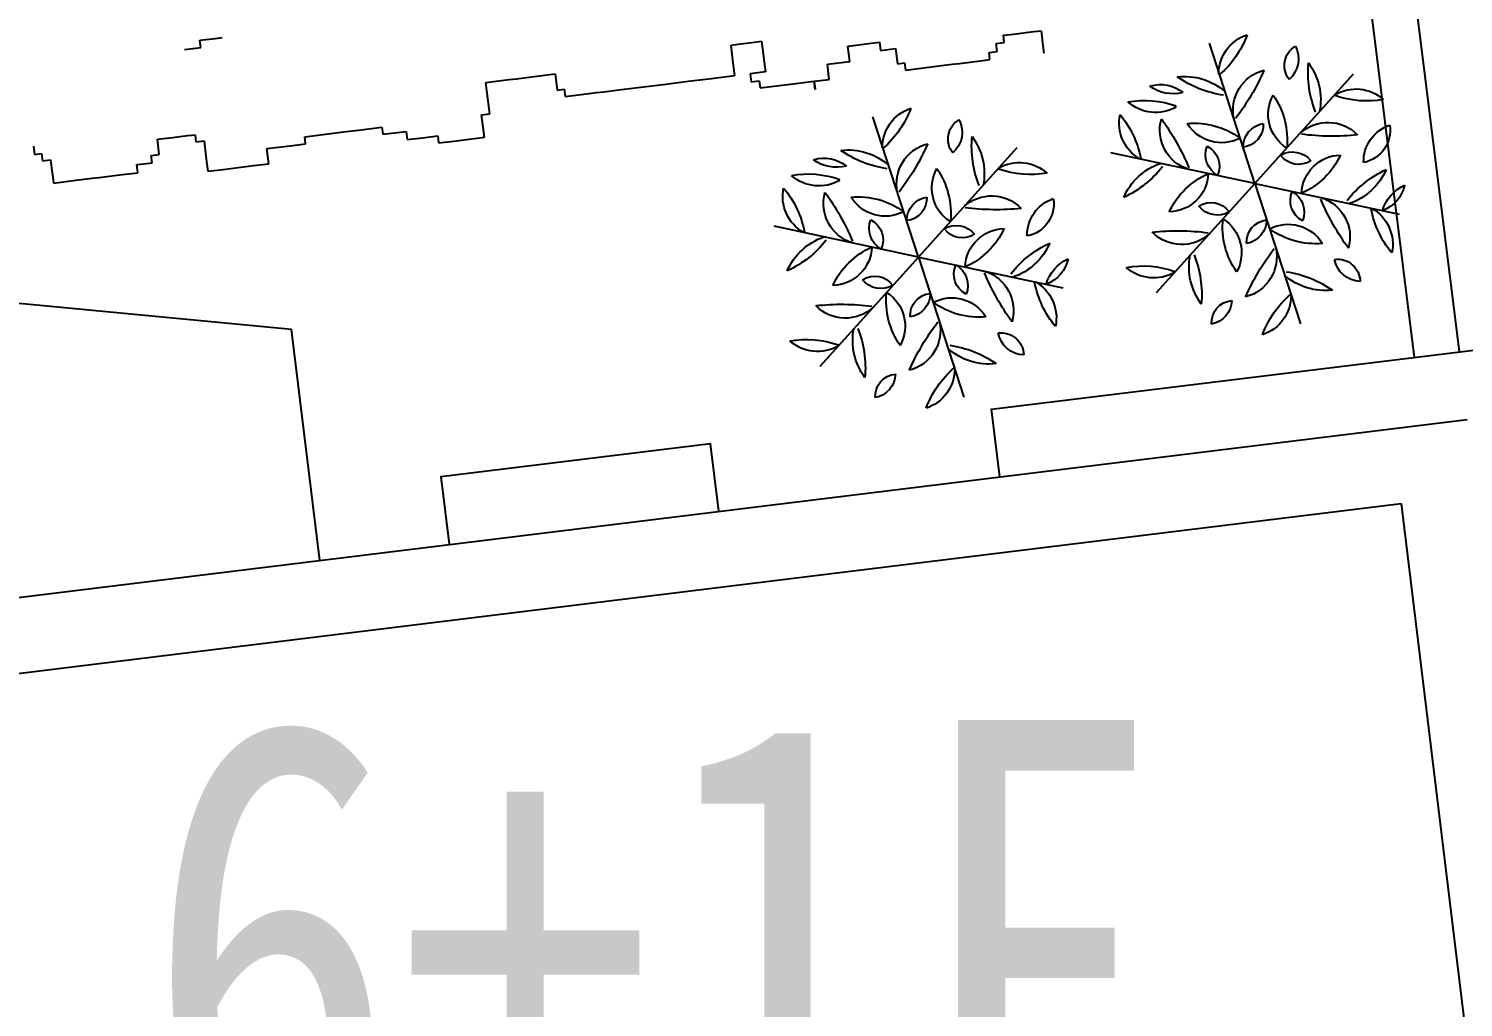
# Model space of a CAD drawing. Extents: x 302512 to 1034855, y -184136 to 410364.
# Drawn here: x 619460 to 627062, y -21424 to -16238 of the extents above; entities that cross this region are included whole.
import ezdxf

# ---------------------------------------------------------------- set-up
doc = ezdxf.new("R2010")
doc.units = 0
doc.header["$MEASUREMENT"] = 0
for name, color, linetype in [('2D', 3, 'Continuous'), ('TREE', 3, 'Continuous'), ('WALL', 4, 'Continuous'), ('WZ', 2, 'Continuous'), ('总图线11', 41, 'Continuous'), ('树', 80, 'Continuous'), ('环境', 8, 'Continuous')]:
    doc.layers.add(name, color=color, linetype=linetype)
doc.styles.add('-楷体_GB2312', font='STZHONGS.TTF', dxfattribs={"width": 0.8})
doc.styles.add('-黑体', font='', dxfattribs={"width": 0.8})
doc.styles.get('-黑体').set_extended_font_data('黑体')

# ---------------------------------------------------------------- blocks, each defined once
blk = doc.blocks.new('A$C603E5B0F')
at = {"layer": 'WZ'}
for p, q in [((23335.39204895496, 24711.55545929074), (1652.606388032436, 22052.41012030095)), ((22987.11431384087, 24265.8463671878), (2098.973824381828, 21704.15515778959)), ((2098.973824381828, 21704.15515778959), (2530.704167068005, 18230.93865122646))]:
    blk.add_line(p, q, dxfattribs=at)
for points in [[(7732.29096442461, 22798.0138059482), (7582.068868100643, 24021.47459968925), (9652.21079158783, 24752.60788577795), (11068.93641448021, 25094.46329979599), (12262.41597402096, 25289.54979646206), (14003.00476568937, 25406.92470511049), (15561.73571431637, 25367.31040232629), (17110.51192384958, 25191.42029638588), (17260.90231376886, 23966.5888614282)], [(5618.0602825284, 22539.3066355139), (5574.187318861485, 22896.62325010449), (7003.453777253628, 23072.11510460824), (7047.326740920544, 22714.7984900251)], [(4129.28479796648, 22356.146363087), (4085.368091404438, 22713.81923499703), (1256.611559271812, 22366.49160629511), (1451.602508723736, 20778.41776366532), (1808.919123291969, 20822.29072729498)]]:
    blk.add_lwpolyline(points, dxfattribs=at)
blk = doc.blocks.new('M_F21')
at = {"color": 3, "linetype": 'Continuous'}
for p, q in [((602.5072925382883, 67.59728470266418), (656.7933514382294, 67.59728470266418)), ((602.5072925382883, 67.59728470266418), (602.5072925382883, 67.59728470266418)), ((602.5072925382883, 42.28080396031146), (602.5072925382883, 67.59728470266418)), ((656.7933514382294, 67.59728470266418), (682.1268455915342, 67.59728470266418)), ((656.7933514382294, 67.59728470266418), (656.7933514382294, 67.59728470266418)), ((682.1268455915342, 67.59728470266418), (682.1268455915342, 67.59728470266418)), ((544.6021630450196, 42.28080396031146), (573.5547277916558, 42.28080396031146)), ((573.5547277916558, 42.28080396031146), (602.5072925382883, 42.28080396031146)), ((573.5547277916558, 42.28080396031146), (573.5547277916558, 42.28080396031146)), ((602.5072925382883, 42.28080396031146), (602.5072925382883, 42.28080396031146)), ((2462.709577509555, -178.3342425087685), (2488.043071662862, -178.3342425087685)), ((2462.709577509555, -178.3342425087685), (2462.709577509555, -178.3342425087685)), ((2462.709577509555, -232.5838440995267), (2462.709577509555, -178.3342425087685)), ((2488.043071662862, -178.3342425087685), (2545.94820115613, -178.3342425087685)), ((2488.043071662862, -178.3342425087685), (2488.043071662862, -178.3342425087685)), ((2545.94820115613, -178.3342425087685), (2571.281695309433, -178.3342425087685)), ((2545.94820115613, -178.3342425087685), (2545.94820115613, -178.3342425087685)), ((2571.281695309433, -178.3342425087685), (2571.281695309433, -232.5838440995267)), ((-27.21099070101081, -232.5838440995267), (-27.21099070101081, -261.5169649479303)), ((1586.894493923861, -203.6507232511231), (1670.133117570436, -203.6507232511231)), ((1586.894493923861, -232.5838440995267), (1586.894493923861, -203.6507232511231)), ((1586.894493923861, -232.5838440995267), (1586.894493923861, -232.5838440995267)), ((1586.894493923861, -315.7665665386885), (1586.894493923861, -232.5838440995267)), ((1670.133117570436, -203.6507232511231), (1695.466611723741, -203.6507232511231)), ((1670.133117570436, -203.6507232511231), (1670.133117570436, -203.6507232511231)), ((1695.466611723741, -203.6507232511231), (1749.752670623682, -203.6507232511231)), ((1695.466611723741, -203.6507232511231), (1695.466611723741, -203.6507232511231)), ((1749.752670623682, -203.6507232511231), (1832.991294270254, -203.6507232511231)), ((1749.752670623682, -203.6507232511231), (1749.752670623682, -203.6507232511231)), ((1832.991294270254, -203.6507232511231), (1832.991294270254, -261.5169649479303)), ((2462.709577509555, -232.5838440995267), (2462.709577509555, -232.5838440995267)), ((2462.709577509555, -286.833445690283), (2462.709577509555, -232.5838440995267)), ((2571.281695309433, -232.5838440995267), (2571.281695309433, -261.5169649479303)), ((2571.281695309433, -232.5838440995267), (2571.281695309433, -232.5838440995267)), ((2871.664554555766, -232.5838440995267), (2900.617119302402, -232.5838440995267)), ((2871.664554555766, -286.833445690283), (2871.664554555766, -232.5838440995267)), ((2900.617119302402, -232.5838440995267), (2954.903178202341, -232.5838440995267)), ((2900.617119302402, -232.5838440995267), (2900.617119302402, -232.5838440995267)), ((2954.903178202341, -232.5838440995267), (2983.855742948977, -232.5838440995267)), ((2954.903178202341, -232.5838440995267), (2954.903178202341, -232.5838440995267)), ((2983.855742948977, -232.5838440995267), (2983.855742948977, -261.5169649479303)), ((-27.21099070101081, -261.5169649479303), (-1.87749654770505, -261.5169649479303)), ((-1.87749654770505, -261.5169649479303), (-1.87749654770505, -286.833445690283)), ((-1.87749654770505, -286.833445690283), (27.07506819892933, -286.833445690283)), ((-1.87749654770505, -286.833445690283), (-1.87749654770505, -286.833445690283)), ((27.07506819892933, -286.833445690283), (27.07506819892933, -315.7665665386885)), ((27.07506819892933, -286.833445690283), (27.07506819892933, -286.833445690283)), ((410.6965510918362, -261.5169649479303), (464.9826099917755, -261.5169649479303)), ((410.6965510918362, -261.5169649479303), (410.6965510918362, -261.5169649479303)), ((410.6965510918362, -315.7665665386885), (410.6965510918362, -261.5169649479303)), ((464.9826099917755, -261.5169649479303), (490.3161041450803, -261.5169649479303)), ((464.9826099917755, -261.5169649479303), (464.9826099917755, -261.5169649479303)), ((490.3161041450803, -261.5169649479303), (519.2686688917165, -261.5169649479303)), ((490.3161041450803, -261.5169649479303), (490.3161041450803, -261.5169649479303)), ((519.2686688917165, -261.5169649479303), (544.6021630450196, -261.5169649479303)), ((519.2686688917165, -261.5169649479303), (519.2686688917165, -261.5169649479303)), ((544.6021630450196, -261.5169649479303), (544.6021630450196, -286.833445690283)), ((544.6021630450196, -286.833445690283), (573.5547277916558, -286.833445690283)), ((573.5547277916558, -286.833445690283), (573.5547277916558, -341.0830472810412)), ((1832.991294270254, -261.5169649479303), (1858.324788423561, -261.5169649479303)), ((1858.324788423561, -261.5169649479303), (1858.324788423561, -286.833445690283)), ((1858.324788423561, -286.833445690283), (1887.277353170195, -286.833445690283)), ((1858.324788423561, -286.833445690283), (1858.324788423561, -286.833445690283)), ((1887.277353170195, -286.833445690283), (1916.229917916829, -286.833445690283)), ((1887.277353170195, -286.833445690283), (1887.277353170195, -286.833445690283)), ((1916.229917916829, -286.833445690283), (1970.515976816769, -286.833445690283)), ((1916.229917916829, -286.833445690283), (1916.229917916829, -286.833445690283)), ((1970.515976816769, -286.833445690283), (1995.849470970075, -286.833445690283)), ((1970.515976816769, -286.833445690283), (1970.515976816769, -286.833445690283)), ((1995.849470970075, -286.833445690283), (2050.135529870015, -286.833445690283)), ((1995.849470970075, -286.833445690283), (1995.849470970075, -286.833445690283)), ((2050.135529870015, -286.833445690283), (2108.040659363283, -286.833445690283)), ((2050.135529870015, -286.833445690283), (2050.135529870015, -286.833445690283)), ((2108.040659363283, -286.833445690283), (2187.660212416527, -286.833445690283)), ((2108.040659363283, -286.833445690283), (2108.040659363283, -286.833445690283)), ((2187.660212416527, -286.833445690283), (2216.612777163162, -286.833445690283)), ((2187.660212416527, -286.833445690283), (2187.660212416527, -286.833445690283)), ((2216.612777163162, -286.833445690283), (2296.232330216408, -286.833445690283)), ((2216.612777163162, -286.833445690283), (2216.612777163162, -286.833445690283)), ((2296.232330216408, -286.833445690283), (2379.470953862981, -286.833445690283)), ((2296.232330216408, -286.833445690283), (2296.232330216408, -286.833445690283)), ((2379.470953862981, -286.833445690283), (2433.757012762921, -286.833445690283)), ((2379.470953862981, -286.833445690283), (2379.470953862981, -286.833445690283)), ((2433.757012762921, -286.833445690283), (2462.709577509555, -286.833445690283)), ((2433.757012762921, -286.833445690283), (2433.757012762921, -286.833445690283)), ((2462.709577509555, -286.833445690283), (2462.709577509555, -286.833445690283)), ((2516.995636409494, -286.833445690283), (2516.995636409494, -315.7665665386885)), ((2571.281695309433, -286.833445690283), (2516.995636409494, -286.833445690283)), ((2571.281695309433, -261.5169649479303), (2571.281695309433, -286.833445690283)), ((2571.281695309433, -261.5169649479303), (2571.281695309433, -261.5169649479303)), ((2571.281695309433, -286.833445690283), (2571.281695309433, -286.833445690283)), ((2792.045001502524, -286.833445690283), (2871.664554555766, -286.833445690283)), ((2792.045001502524, -341.0830472810412), (2792.045001502524, -286.833445690283)), ((2983.855742948977, -261.5169649479303), (3038.141801848917, -261.5169649479303)), ((3038.141801848917, -261.5169649479303), (3038.141801848917, -315.7665665386885)), ((3392.810719995188, -286.833445690283), (3421.763284741821, -286.833445690283)), ((3392.810719995188, -315.7665665386885), (3392.810719995188, -286.833445690283)), ((3421.763284741821, -261.5169649479303), (3447.096778895127, -261.5169649479303)), ((3421.763284741821, -261.5169649479303), (3421.763284741821, -261.5169649479303)), ((3421.763284741821, -286.833445690283), (3421.763284741821, -261.5169649479303)), ((3421.763284741821, -286.833445690283), (3421.763284741821, -286.833445690283)), ((3447.096778895127, -261.5169649479303), (3476.049343641764, -261.5169649479303)), ((3447.096778895127, -261.5169649479303), (3447.096778895127, -261.5169649479303)), ((3476.049343641764, -261.5169649479303), (3501.382837795067, -261.5169649479303)), ((3476.049343641764, -261.5169649479303), (3476.049343641764, -261.5169649479303)), ((3501.382837795067, -261.5169649479303), (3530.335402541703, -261.5169649479303)), ((3501.382837795067, -261.5169649479303), (3501.382837795067, -261.5169649479303)), ((3530.335402541703, -261.5169649479303), (3555.668896695006, -261.5169649479303)), ((3530.335402541703, -261.5169649479303), (3530.335402541703, -261.5169649479303)), ((3555.668896695006, -261.5169649479303), (3555.668896695006, -315.7665665386885)), ((27.07506819892933, -315.7665665386885), (27.07506819892933, -341.0830472810412)), ((27.07506819892933, -315.7665665386885), (27.07506819892933, -315.7665665386885)), ((27.07506819892933, -341.0830472810412), (27.07506819892933, -370.0161681294448)), ((27.07506819892933, -341.0830472810412), (27.07506819892933, -341.0830472810412)), ((327.4579274452626, -341.0830472810412), (352.7914215985656, -341.0830472810412)), ((327.4579274452626, -370.0161681294448), (327.4579274452626, -341.0830472810412)), ((352.7914215985656, -341.0830472810412), (381.7439863452018, -341.0830472810412)), ((352.7914215985656, -341.0830472810412), (352.7914215985656, -341.0830472810412)), ((381.7439863452018, -315.7665665386885), (410.6965510918362, -315.7665665386885)), ((381.7439863452018, -341.0830472810412), (381.7439863452018, -315.7665665386885)), ((573.5547277916558, -341.0830472810412), (573.5547277916558, -370.0161681294448)), ((573.5547277916558, -341.0830472810412), (573.5547277916558, -341.0830472810412)), ((790.6989633914127, -341.0830472810412), (873.9375870379881, -341.0830472810412)), ((790.6989633914127, -395.3326488717994), (790.6989633914127, -341.0830472810412)), ((873.9375870379881, -341.0830472810412), (928.2236459379274, -341.0830472810412)), ((873.9375870379881, -341.0830472810412), (873.9375870379881, -341.0830472810412)), ((928.2236459379274, -315.7665665386885), (957.1762106845617, -315.7665665386885)), ((928.2236459379274, -341.0830472810412), (928.2236459379274, -315.7665665386885)), ((957.1762106845617, -315.7665665386885), (1011.462269584503, -315.7665665386885)), ((957.1762106845617, -315.7665665386885), (957.1762106845617, -315.7665665386885)), ((1011.462269584503, -315.7665665386885), (1065.748328484442, -315.7665665386885)), ((1011.462269584503, -315.7665665386885), (1011.462269584503, -315.7665665386885)), ((1065.748328484442, -315.7665665386885), (1120.034387384381, -315.7665665386885)), ((1065.748328484442, -315.7665665386885), (1065.748328484442, -315.7665665386885)), ((1120.034387384381, -315.7665665386885), (1203.273011030955, -315.7665665386885)), ((1120.034387384381, -315.7665665386885), (1120.034387384381, -315.7665665386885)), ((1203.273011030955, -315.7665665386885), (1203.273011030955, -341.0830472810412)), ((1203.273011030955, -341.0830472810412), (1286.511634677528, -341.0830472810412)), ((1286.511634677528, -341.0830472810412), (1286.511634677528, -370.0161681294448)), ((1557.941929177228, -315.7665665386885), (1586.894493923861, -315.7665665386885)), ((1557.941929177228, -395.3326488717994), (1557.941929177228, -315.7665665386885)), ((2516.995636409494, -315.7665665386885), (2545.94820115613, -315.7665665386885)), ((2545.94820115613, -315.7665665386885), (2545.94820115613, -341.0830472810412)), ((2545.94820115613, -341.0830472810412), (2654.520318956009, -341.0830472810412)), ((2654.520318956009, -341.0830472810412), (2737.758942602584, -341.0830472810412)), ((2654.520318956009, -341.0830472810412), (2654.520318956009, -341.0830472810412)), ((2737.758942602584, -341.0830472810412), (2792.045001502524, -341.0830472810412)), ((2737.758942602584, -370.0161681294448), (2737.758942602584, -341.0830472810412)), ((2737.758942602584, -341.0830472810412), (2737.758942602584, -370.0161681294448)), ((3038.141801848917, -315.7665665386885), (3063.47529600222, -315.7665665386885)), ((3063.47529600222, -315.7665665386885), (3063.47529600222, -341.0830472810412)), ((3063.47529600222, -341.0830472810412), (3146.713919648795, -341.0830472810412)), ((3146.713919648795, -341.0830472810412), (3200.999978548734, -341.0830472810412)), ((3146.713919648795, -341.0830472810412), (3146.713919648795, -341.0830472810412)), ((3200.999978548734, -341.0830472810412), (3229.952543295371, -341.0830472810412)), ((3200.999978548734, -341.0830472810412), (3200.999978548734, -341.0830472810412)), ((3229.952543295371, -341.0830472810412), (3255.286037448674, -341.0830472810412)), ((3229.952543295371, -341.0830472810412), (3229.952543295371, -341.0830472810412)), ((3255.286037448674, -341.0830472810412), (3284.23860219531, -341.0830472810412)), ((3255.286037448674, -341.0830472810412), (3255.286037448674, -341.0830472810412)), ((3284.23860219531, -341.0830472810412), (3338.524661095249, -341.0830472810412)), ((3284.23860219531, -341.0830472810412), (3284.23860219531, -341.0830472810412)), ((3338.524661095249, -341.0830472810412), (3363.858155248552, -341.0830472810412)), ((3338.524661095249, -341.0830472810412), (3338.524661095249, -341.0830472810412)), ((3363.858155248552, -315.7665665386885), (3392.810719995188, -315.7665665386885)), ((3363.858155248552, -341.0830472810412), (3363.858155248552, -315.7665665386885)), ((3555.668896695006, -315.7665665386885), (3555.668896695006, -341.0830472810412)), ((3555.668896695006, -315.7665665386885), (3555.668896695006, -315.7665665386885)), ((3555.668896695006, -341.0830472810412), (3555.668896695006, -341.0830472810412)), ((27.07506819892933, -370.0161681294448), (106.6946212521725, -370.0161681294448)), ((106.6946212521725, -370.0161681294448), (164.5997507454431, -370.0161681294448)), ((106.6946212521725, -370.0161681294448), (106.6946212521725, -370.0161681294448)), ((164.5997507454431, -370.0161681294448), (189.9332448987479, -370.0161681294448)), ((164.5997507454431, -370.0161681294448), (164.5997507454431, -370.0161681294448)), ((189.9332448987479, -370.0161681294448), (244.2193037986872, -370.0161681294448)), ((189.9332448987479, -370.0161681294448), (189.9332448987479, -370.0161681294448)), ((244.2193037986872, -370.0161681294448), (273.1718685453234, -370.0161681294448)), ((244.2193037986872, -370.0161681294448), (244.2193037986872, -370.0161681294448)), ((273.1718685453234, -370.0161681294448), (327.4579274452626, -370.0161681294448)), ((273.1718685453234, -370.0161681294448), (273.1718685453234, -370.0161681294448)), ((573.5547277916558, -370.0161681294448), (573.5547277916558, -395.3326488717994)), ((573.5547277916558, -370.0161681294448), (573.5547277916558, -370.0161681294448)), ((573.5547277916558, -395.3326488717994), (627.840786691595, -395.3326488717994)), ((573.5547277916558, -395.3326488717994), (573.5547277916558, -395.3326488717994)), ((627.840786691595, -395.3326488717994), (682.1268455915342, -395.3326488717994)), ((627.840786691595, -395.3326488717994), (627.840786691595, -395.3326488717994)), ((682.1268455915342, -395.3326488717994), (736.4129044914735, -395.3326488717994)), ((682.1268455915342, -395.3326488717994), (682.1268455915342, -395.3326488717994)), ((736.4129044914735, -395.3326488717994), (790.6989633914127, -395.3326488717994)), ((736.4129044914735, -395.3326488717994), (736.4129044914735, -395.3326488717994)), ((790.6989633914127, -395.3326488717994), (790.6989633914127, -395.3326488717994)), ((1286.511634677528, -370.0161681294448), (1340.797693577468, -370.0161681294448)), ((1340.797693577468, -370.0161681294448), (1395.083752477409, -370.0161681294448)), ((1340.797693577468, -370.0161681294448), (1340.797693577468, -370.0161681294448)), ((1395.083752477409, -370.0161681294448), (1395.083752477409, -395.3326488717994)), ((1395.083752477409, -395.3326488717994), (1449.369811377348, -395.3326488717994)), ((1449.369811377348, -395.3326488717994), (1503.655870277289, -395.3326488717994)), ((1449.369811377348, -395.3326488717994), (1449.369811377348, -395.3326488717994)), ((1503.655870277289, -395.3326488717994), (1532.608435023922, -395.3326488717994)), ((1503.655870277289, -395.3326488717994), (1503.655870277289, -395.3326488717994)), ((1532.608435023922, -395.3326488717994), (1557.941929177228, -395.3326488717994)), ((1532.608435023922, -395.3326488717994), (1532.608435023922, -395.3326488717994)), ((1557.941929177228, -395.3326488717994), (1557.941929177228, -395.3326488717994))]:
    blk.add_line(p, q, dxfattribs=at)
at = {"width": 0.8, "flags": 9}
for tag in ['YSIZE', 'XSIZE']:
    blk.add_attdef(tag, (0, 0), '', height=0.5, dxfattribs=at)
blk = doc.blocks.new('_F35WJL')
at = {"layer": '2D', "color": 0}
for q in [(389.3631749004126, 1200.159587040544), (-844.6871166601777, 937.2781900316477), (1234.050291858613, 262.8813969939947), (-1234.050291851163, -262.8813966959715), (-389.3631751909852, -1200.15958674252), (844.6871166601777, -937.2781897336245)]:
    blk.add_line((0, 0), q, dxfattribs=at)
for centre, major_axis, ratio, start_param, end_param in [((853.0847578644753, 1566.312867492437), (841.002412075175, 0.1101830030834308), 0.9999999870656161, 3.497296671328974, 3.997776278333171), ((-44.30517198890448, 936.6493838578463), (-353.9070729129608, 0.5374524208995648), 0.999999987094856, 3.138748539143009, 4.400616010086137), ((-144.1416240110993, 1066.771297737956), (229.9062968085145, 0.3873912517848371), 0.9999999871019466, 2.64600627727604, 4.008044327409462), ((-448.3436957076192, 1009.175953924656), (-195.2132420724508, 0.3449539677503595), 0.9999999870615404, 2.495212826009593, 4.165741889021879), ((-32.99911326169968, 715.3108422905207), (530.2335342906837, 0.1408839868957051), 0.9999999870726114, 2.501700684105916, 3.333252867765012), ((-1369.711320385337, 950.6882190555334), (914.8988699156637, 0.1777737239578167), 0.9999999870679447, 5.902456974977557, 6.371769512301746), ((1766.639740273356, 1784.4570094347), (2017.456026299773, 0.2004933258100211), 0.9999999870632204, 3.557078740819214, 3.795996734392358), ((-166.2369038909674, 627.6003988981247), (353.2751132003701, 0.3219614409601678), 0.9999999870507092, 6.060096615647433, 7.60381650143645), ((602.9778122603893, 386.23349134624), (530.2334165299206, 0.3804335663292341), 0.9999999871007035, 1.454051351599425, 2.28560353527997), ((138.4644991308451, 1661.548893645406), (914.8988853099619, 0.05849283245329577), 0.9999999870760892, 4.855389799822882, 5.324702337152046), ((808.3459539487958, 547.9795291721821), (-299.192450354156, 0.1588202316148869), 0.9999999870757001, 4.402658370713992, 5.407759542587487), ((-863.8529148548841, 454.9943972378969), (-353.9073944211385, 0.247572681649673), 0.9999999870317459, 4.185127006413488, 5.446994477373615), ((-960.4625298380852, 1546.988605111837), (841.0023880343106, 0.2293243904349131), 0.9999999870567557, 4.544352556601802, 5.044832163600203), ((395.8961493894458, 372.4885341525078), (672.5245124106874, 0.2824706313900184), 0.9999999870602777, 2.532971676622698, 3.244754732938803), ((-457.251529969275, 592.4328904896975), (343.1316258780624, 0.01672383809418158), 0.9999999870804813, 5.279099735853068, 6.782554533902518), ((699.1601815223694, 1108.784573063254), (341.0755374616175, 0.01204013996366191), 0.9999999870899767, 4.468423731670036, 5.340861921371873), ((850.4342936724424, 961.6691315472126), (-353.9070729129608, 0.5374524208995648), 0.999999987094856, 1.04435343670759, 2.306220907730798), ((947.0439083576202, -130.3250766247511), (841.002412075175, 0.1101830030834308), 0.9999999870656161, 1.402901568938986, 1.90338117594172), ((-877.8853148445487, 454.7291919738054), (-279.7396606619323, 0.187617422322167), 0.9999999870558766, 6.121697314311453, 7.664523868297001), ((-1260.467235960066, 187.7597357481718), (329.8058524456541, 0.1476279157568838), 0.9999999870554634, 6.259299496539294, 7.524685073366221), ((-626.6363476738334, 169.834819406271), (-353.2752497134538, 0.08488697293311047), 0.9999999870507292, 3.966853160461727, 5.510573046209188), ((119.5582094863057, 501.9838102310896), (-191.0872712813395, 0.3447728246230157), 0.9999999870940944, 6.224647999798716, 7.759308510331895), ((-106.9363727420568, 308.48810569942), (208.1132297478559, 0.418698632657517), 0.9999999870401006, 0.01382987180216707, 1.39612373751499), ((520.5326119363308, -156.6118512153625), (-672.5245601764701, 0.124668899463051), 0.9999999870602813, 4.627972168853584, 5.339755225169291), ((284.4361747652292, 692.2078810930252), (343.1315993701094, 0.1359273098163565), 0.9999999870587637, 4.231554785971292, 5.735009584024177), ((2428.704992197454, -637.72636975348), (-2017.456025670891, 0.2067245916322962), 0.9999999870632204, 5.651675690444733, 5.890593684018627), ((460.3994437903166, 457.7655794918537), (-353.2746388846623, 0.6624098608657072), 0.9999999870928198, 1.874092826573658, 3.41781271236077), ((1801.761251799762, 54.41330228745937), (-841.0022899195869, 0.4664831966937074), 0.9999999870833272, 5.592377462872174, 6.092857069874748), ((807.7617069631815, 516.7440268397331), (-353.9073944211385, 0.247572681649673), 0.9999999870317459, 2.090731903991579, 3.352599375012685), ((-662.065251916647, 2422.183379486203), (-2017.456025670891, 0.2067245916322962), 0.9999999870632204, 1.462885485657717, 1.701803479230478), ((-320.6267260462046, 61.6344386190176), (-208.1135916622544, 0.1570670603240835), 0.9999999871117917, 4.205386670648245, 5.587680536356619), ((494.5098425149918, 147.4514598995447), (-191.0872712813395, 0.3447728246230157), 0.9999999870940944, 5.177450448575017, 6.712110959165137), ((213.6903533041477, 246.8536670655012), (208.1133213130574, 0.3704048826851889), 0.999999987075924, 5.250049682939832, 6.632343548561573), ((-741.6877047345042, -99.77499029040337), (-343.1315548567908, 0.2214022848814581), 0.9999999870370436, 3.185398612449116, 4.688853410495255), ((-124.6364625394344, 529.1003853678703), (-672.5242057011817, 0.7016615251481993), 0.9999999870824112, 0.4400399145108725, 1.151822970810735), ((-374.9516327232122, 354.5323506295681), (-191.0872712813395, 0.3447728246230157), 0.9999999870940944, 0.9886602437684313, 2.523320754395766), ((1508.175819516182, 710.8606745898724), (-914.8988694560455, 0.1800857357324557), 0.9999999870598012, 0.6668603654597267, 1.136172902782946), ((635.976925522089, -329.0773509293795), (-530.2335326043897, 0.1471205564859074), 0.9999999870585597, 3.54944140075563, 4.380993584416314), ((-1508.175819508731, -710.8606742918491), (914.8988853099619, 0.05849283245329577), 0.9999999870760892, 0.6665995950283569, 1.135912132356157), ((-635.9769255146384, 329.0773512423038), (530.2335342906837, 0.1408839868957051), 0.9999999870726114, 3.548898235294963, 4.380450418966719), ((741.6877047419548, 99.77499058842659), (343.1316258780624, 0.01672383809418158), 0.9999999870804813, 3.184704633451489, 4.688159431516513), ((124.636462546885, -529.1003850698471), (-672.5245601764701, 0.124668899463051), 0.9999999870602813, 3.580774617662261, 4.29255767397602), ((-1419.8858717978, -326.7842161655426), (341.0755374616175, 0.01204013996366191), 0.9999999870899767, 0.2796335268820561, 1.152071716564744), ((-988.8073370456696, 48.1759572327137), (299.1923890518712, 0.2488096156178622), 0.9999999870756895, 3.354098385985062, 4.359199557862828), ((-460.399443782866, -457.7655791938305), (353.2751132003701, 0.3219614409601678), 0.9999999870507092, 1.871306410880513, 3.415026296629927), ((-213.6903532966971, -246.853666767478), (208.1136505760884, 0.01218679862365236), 0.9999999870402057, 2.110178292095413, 3.492472157771943), ((-494.5098425075412, -147.4514596015215), (191.0875717812819, 0.06344114842143517), 0.9999999870941759, 5.175314181251068, 6.709974691806615), ((-825.9631688073277, -520.6213612109423), (353.9073710139016, 0.2790249943607437), 0.9999999870948996, 2.089243950952007, 3.351111421905931), ((-1819.962713643909, -58.29063665866852), (841.0023880343106, 0.2293243904349131), 0.9999999870567557, 5.591550107789091, 6.092029714791815), ((-2428.704992190003, 637.7263700515032), (-2017.456025670891, 0.2067245916322962), 0.9999999870632204, 2.510083036855075, 2.749001030428625), ((374.9516327306628, -354.5323503315449), (-191.0872712813395, 0.3447728246230157), 0.9999999870940944, 4.130252897358035, 5.664913407985876), ((320.6267260536551, -61.63443832099438), (-208.1135916622544, 0.1570670603240835), 0.9999999871117917, 1.06379401705865, 2.446087882766826), ((-284.4361747652292, -692.207880795002), (343.131363701577, 0.424501719704976), 0.9999999870804416, 1.089121129997952, 2.592575928058308), ((-119.5582094788551, -501.9838102310896), (191.0875717812819, 0.06344114842143517), 0.9999999870941759, 6.222511732430823, 7.757172243018422), ((106.9363727495074, -308.4881053864956), (208.1132297478559, 0.418698632657517), 0.9999999870401006, 3.155422525391733, 4.537716391104597), ((457.2515299767256, -592.4328901916742), (-343.1315548567908, 0.2214022848814581), 0.9999999870370436, 5.27979371481657, 6.783248512912432), ((-395.8961493894458, -372.4885338544846), (672.5245124106874, 0.2824706313900184), 0.9999999870602777, 5.67456433021249, 6.386347386528572), ((-520.5326119288802, 156.6118515133858), (-672.5242057011817, 0.7016615251481993), 0.9999999870824112, 1.487237465690819, 2.199020522026956), ((626.636347681284, -169.8348191082478), (-353.2751684290288, 0.2542387540255159), 0.9999999870928972, 0.8257398831934014, 2.369459768983938), ((662.0652519240975, -2422.18337918818), (-2017.456025670891, 0.2067245916322962), 0.9999999870632204, 4.604478139247712, 4.8433961328203), ((166.2369038984179, -627.6003986001015), (-353.2752497134538, 0.08488697293311047), 0.9999999870507292, 6.061248262847799, 7.604968148609976), ((-1766.639740273356, -1784.457009121776), (-2017.455942835364, 0.6139781169588671), 0.999999987063218, 3.557482452942161, 3.796400446513797), ((1369.711320385337, -950.6882187575102), (-914.8988851678188, 0.06078763734577469), 0.9999999870516585, 5.902717726589431, 6.372030263921361), ((-706.2135608494282, -843.2213342934847), (195.2132309428786, 0.3511917007394034), 0.9999999870997042, 1.44444920039829, 3.11497826338376), ((-908.1936282888055, -608.572287902236), (229.9062968085145, 0.3873912517848371), 0.9999999871019466, 4.740401379688601, 6.102439429803211), ((32.99911326915026, -715.3108419924974), (-530.2335326043897, 0.1471205564859074), 0.9999999870585597, 2.502243849552332, 3.333796033225326), ((863.8529148548841, -454.9943969398737), (353.9072572778738, 0.3979500562591832), 0.9999999870738305, 4.183303018849053, 5.445170489839178), ((960.4625298380852, -1546.988604813814), (-841.0023478053531, 0.3467779911585859), 0.9999999870744712, 4.545037575302903, 5.045517182310946), ((-138.4644991233945, -1661.548893347383), (-914.8988694560455, 0.1800857357324557), 0.9999999870598012, 4.855650570239677, 5.32496310756546), ((-602.9778122529387, -386.2334910482168), (-530.2335326043897, 0.1471205564859074), 0.9999999870585597, 1.455046298355066, 2.286598482020405), ((43.80649364739656, -957.3781799376011), (-353.9073944211385, 0.247572681649673), 0.9999999870317459, 6.279522108805665, 7.541389579786482), ((-853.5834361985326, -1587.041663572192), (-841.0024005248812, 0.1777089647289385), 0.9999999870567564, 3.497638991360654, 3.998118598362318), ((406.0055960267782, -998.334237113595), (208.1136505760884, 0.01218679862365236), 0.9999999870402057, 3.157375843302056, 4.539669708965798), ((179.5110134929419, -1191.829941958189), (191.0875717812819, 0.06344114842143517), 0.9999999870941759, 6.222511732430894, 7.757172243018426)]:
    blk.add_ellipse(centre, major_axis=major_axis, ratio=ratio, start_param=start_param, end_param=end_param, dxfattribs=at)
at = {"style": '-楷体_GB2312', "width": 0.8, "flags": 9}
for tag in ['YSIZE', 'XSIZE']:
    blk.add_attdef(tag, (0, 0), '', height=0.5, dxfattribs=at)

msp = doc.modelspace()

# ---------------------------------------------------------------- hatches: boundary and pattern name
at = {"layer": '环境'}
h = msp.add_hatch(dxfattribs=at)
h.set_pattern_fill('ANGLE,_O', color=256, scale=3000)
h.set_pattern_definition([(0, (-609984.0939585507, -119640.7769003473), (0, 825.0000000000001), [600, -225]), (90, (-609984.0939585507, -119640.7769003473), (-825.0000000000001, 5.051501209517306e-14), [600, -225])])
edge = h.paths.add_edge_path()
edge.add_arc((456452.5202698254, -20483.03600952902), 5999.999999882882, 82.90610739022549, 136.7172286932041, ccw=False)
edge.add_arc((529230.5564035431, 564349.7677956127), 583343.7460008563, 262.9064421242585, 271.3139044814773)
edge.add_arc((556282.2267406606, -32330.84227312566), 19209.61674449953, 135.390996447, 143.8505578282533)
edge.add_arc((523139.7908070374, 498264.9605886798), 519563.4119421407, 267.02239156334633, 271.9446668256243, ccw=False)
edge.add_line((496150.7153754483, -20596.9948833962), (452084.6465785343, -16369.43911441136))
edge = h.paths.add_edge_path()
edge.add_arc((557649.2972619648, -28887.4074915247), 12195.37604413375, 122.3331244259789, 138.4177400750413, ccw=False)
edge.add_line((551126.7109780756, -18582.89076209709), (563157.0100887832, -18006.58508349324))
edge.add_arc((576761.7066860453, 6333.997658741195), 27884.61471376488, 240.7978392002225, 252.5319908396245)
edge.add_arc((-697884.8105419346, 47187662.48797935), 47224907.05095948, 271.5129119605803, 271.53649819632426, ccw=False)
edge.add_line((548957.8885803409, -20781.98179117788), (548527.1118179576, -20793.40171051768))
edge = h.paths.add_edge_path()
edge.add_line((626586.9758837472, -14296.28622386651), (626866.4842934804, -14065.55741847632))
edge.add_arc((622239.3367429655, -17885.17854441365), 5999.99999999521, 39.53901633858169, 100.4383675919696)
edge.add_arc((577050.392796655, 207323.149270234), 223698.033626444, 274.291430304433, 281.3702984552263, ccw=False)
edge.add_arc((576761.7066861086, 6333.997658622451), 27884.61471362988, 294.3952189639236, 307.6369724271134, ccw=False)
edge.add_arc((-3202813.969650181, 30587041.36929663), 30840004.67889177, 277.0611024603429, 277.11889753257)
edge.add_line((619149.7247513805, -15221.32666661206), (626586.9758837472, -14296.28622386654))

# ---------------------------------------------------------------- linework, layer by layer
at = {"layer": 'WALL'}
msp.add_line((627041.4733588945, -17950.40954928147), (626586.9758837472, -14296.28622386651), dxfattribs=at)
at = {"layer": '总图线11'}
msp.add_line((626803.2605554115, -17979.64670482324), (626378.433832167, -14564.07384995813), dxfattribs=at)

# ---------------------------------------------------------------- block references
at = {"xscale": 1.5, "yscale": 1.5, "zscale": 1.5, "rotation": 7.010169292801696}
msp.add_blockref('M_F21', (619483.0331774473, -16510.00020950881), dxfattribs=at)
at = {"layer": 'WALL', "xscale": -1, "rotation": 14.00000000002241}
msp.add_blockref('A$C603E5B0F', (634020.8627429258, -39305.72198801534), dxfattribs=at)
at = {"layer": '树', "xscale": -0.6191639999999999, "yscale": 0.6191639999999999, "zscale": 0.6191639999999999}
for p in [(625957.4693302689, -17058.22959686967), (624175.0837923884, -17447.85582075769)]:
    msp.add_blockref('_F35WJL', p, dxfattribs=at)

# ---------------------------------------------------------------- texts
at = {"layer": 'TREE', "color": 3, "style": '-黑体', "width": 0.8}
msp.add_text('6+1F', height=2475, dxfattribs=at).set_placement((620071.6981282483, -22376.2720090379))

doc.saveas('drawing.dxf')
